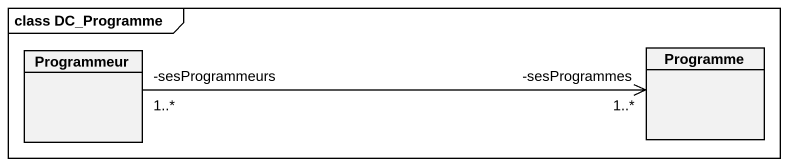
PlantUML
@startuml
mainframe class DC_Programme
hide circle
hide empty members
class Programmeur
class Programme
Programmeur "-sesProgrammeurs\n1..*" -right-> "-sesProgrammes\n1..*" Programme
@enduml
